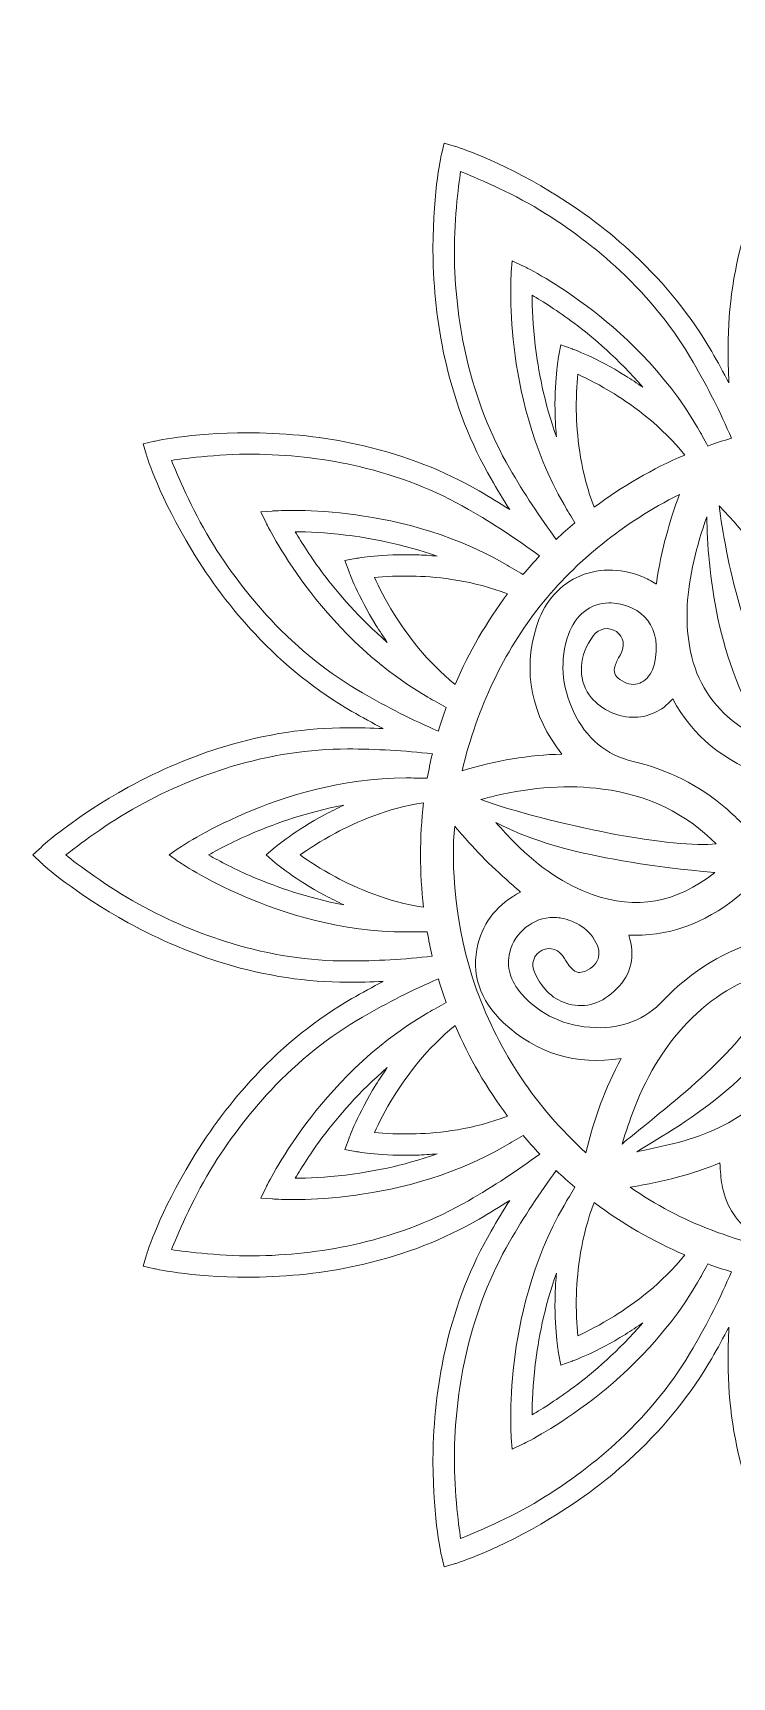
# Model space of a CAD drawing. Header units: millimetres. Extents: x -17 to 2094, y -143 to 314.
# Drawn here: x -16.9 to 100.5, y -52.3 to 224 of the extents above; entities that cross this region are included whole.
import ezdxf

# ---------------------------------------------------------------- set-up
doc = ezdxf.new("R2010")
doc.units = ezdxf.units.MM
doc.header["$MEASUREMENT"] = 0
doc.layers.add('Layer 2', color=7, linetype='Continuous')

msp = doc.modelspace()

# ---------------------------------------------------------------- linework, layer by layer
at = {"layer": 'Layer 2', "lineweight": 0}
for points, knots in [([(257.93, 87.19), (257.7, 87.4), (252.36, 92.29), (243.34, 97.23), (238.05, 100.13), (232.59, 102.44), (227.11, 104.1), (220.24, 106.18), (213.32, 107.23), (206.53, 107.23), (204.54, 107.23), (202.53, 107.19), (200.53, 107.09), (202.3, 108.01), (204.06, 108.98), (205.8, 109.98), (211.67, 113.37), (217.14, 117.74), (222.05, 122.98), (225.97, 127.16), (229.54, 131.89), (232.67, 137.05), (238.01, 145.84), (240.2, 152.74), (240.29, 153.04), (240.29, 153.04), (240.85, 154.91), (240.85, 154.91), (240.85, 154.91), (238.94, 155.36), (238.94, 155.36), (238.64, 155.43), (231.57, 156.99), (221.29, 156.76), (215.26, 156.63), (209.37, 155.9), (203.8, 154.6), (196.81, 152.96), (190.28, 150.41), (184.41, 147.02), (182.68, 146.02), (180.96, 144.98), (179.29, 143.91), (180.36, 145.58), (181.4, 147.3), (182.4, 149.03), (185.79, 154.9), (188.34, 161.42), (189.98, 168.42), (191.28, 173.99), (192.01, 179.88), (192.14, 185.91), (192.37, 196.18), (190.81, 203.26), (190.74, 203.57), (190.74, 203.57), (190.29, 205.47), (190.29, 205.47), (190.29, 205.47), (188.41, 204.91), (188.41, 204.91), (188.12, 204.81), (181.22, 202.63), (172.43, 197.29), (167.27, 194.16), (162.54, 190.59), (158.36, 186.67), (153.12, 181.76), (148.75, 176.29), (145.36, 170.42), (144.36, 168.68), (143.39, 166.92), (142.48, 165.15), (142.57, 167.15), (142.62, 169.16), (142.62, 171.15), (142.62, 177.93), (141.56, 184.86), (139.48, 191.73), (137.82, 197.21), (135.51, 202.67), (132.61, 207.96), (127.67, 216.98), (122.78, 222.32), (122.57, 222.55), (122.57, 222.55), (121.23, 223.97), (121.23, 223.97), (121.23, 223.97), (119.88, 222.55), (119.88, 222.55), (119.67, 222.32), (114.79, 216.98), (109.84, 207.96), (106.94, 202.67), (104.63, 197.21), (102.97, 191.73), (100.89, 184.86), (99.84, 177.93), (99.84, 171.15), (99.84, 169.16), (99.89, 167.15), (99.98, 165.15), (99.06, 166.92), (98.1, 168.68), (97.1, 170.42), (93.71, 176.29), (89.33, 181.76), (84.09, 186.67), (79.92, 190.59), (75.19, 194.16), (70.03, 197.29), (61.23, 202.63), (54.33, 204.81), (54.04, 204.91), (54.04, 204.91), (52.17, 205.47), (52.17, 205.47), (52.17, 205.47), (51.71, 203.56), (51.71, 203.56), (51.64, 203.26), (50.08, 196.19), (50.31, 185.91), (50.45, 179.88), (51.17, 173.99), (52.48, 168.42), (54.11, 161.43), (56.66, 154.9), (60.05, 149.03), (61.05, 147.3), (62.1, 145.58), (63.17, 143.9), (61.49, 144.98), (59.78, 146.02), (58.04, 147.02), (52.17, 150.41), (45.65, 152.96), (38.66, 154.6), (33.08, 155.9), (27.2, 156.63), (21.16, 156.76), (10.88, 156.99), (3.81, 155.43), (3.51, 155.36), (3.51, 155.36), (1.61, 154.91), (1.61, 154.91), (1.61, 154.91), (2.17, 153.03), (2.17, 153.03), (2.26, 152.74), (4.45, 145.82), (9.78, 137.05), (12.91, 131.89), (16.49, 127.16), (20.4, 122.98), (25.32, 117.74), (30.78, 113.37), (36.66, 109.98), (38.39, 108.98), (40.15, 108.01), (41.92, 107.09), (39.92, 107.19), (37.91, 107.23), (35.92, 107.23), (29.14, 107.23), (22.22, 106.18), (15.35, 104.1), (9.86, 102.44), (4.4, 100.13), (-0.89, 97.23), (-9.91, 92.29), (-15.25, 87.4), (-15.48, 87.19), (-15.48, 87.19), (-16.9, 85.85), (-16.9, 85.85), (-16.9, 85.85), (-15.47, 84.5), (-15.47, 84.5), (-15.25, 84.29), (-9.9, 79.4), (-0.89, 74.46), (4.4, 71.56), (9.87, 69.25), (15.35, 67.59), (22.22, 65.51), (29.14, 64.46), (35.92, 64.46), (37.91, 64.46), (39.92, 64.51), (41.92, 64.6), (40.15, 63.68), (38.39, 62.72), (36.66, 61.72), (30.78, 58.32), (25.32, 53.95), (20.4, 48.71), (16.49, 44.54), (12.91, 39.8), (9.78, 34.65), (4.45, 25.87), (2.26, 18.95), (2.17, 18.65), (2.17, 18.65), (1.61, 16.78), (1.61, 16.78), (1.61, 16.78), (3.52, 16.33), (3.52, 16.33), (3.81, 16.26), (10.88, 14.7), (21.16, 14.93), (27.2, 15.06), (33.08, 15.79), (38.66, 17.1), (45.65, 18.73), (52.17, 21.28), (58.04, 24.67), (59.78, 25.67), (61.49, 26.72), (63.17, 27.79), (62.1, 26.11), (61.05, 24.4), (60.05, 22.66), (56.66, 16.79), (54.11, 10.27), (52.48, 3.28), (51.17, -2.3), (50.45, -8.18), (50.31, -14.22), (50.08, -24.5), (51.64, -31.57), (51.71, -31.87), (51.71, -31.87), (52.17, -33.77), (52.17, -33.77), (52.17, -33.77), (54.04, -33.21), (54.04, -33.21), (54.33, -33.12), (61.23, -30.94), (70.03, -25.6), (75.19, -22.47), (79.92, -18.89), (84.09, -14.98), (89.33, -10.07), (93.71, -4.6), (97.1, 1.27), (98.1, 3.01), (99.06, 4.77), (99.98, 6.54), (99.89, 4.54), (99.84, 2.53), (99.84, 0.54), (99.84, -6.24), (100.89, -13.16), (102.97, -20.04), (104.63, -25.52), (106.94, -30.98), (109.84, -36.27), (114.79, -45.29), (119.67, -50.63), (119.89, -50.86), (119.89, -50.86), (121.23, -52.28), (121.23, -52.28), (121.23, -52.28), (122.57, -50.85), (122.57, -50.85), (122.78, -50.63), (127.67, -45.29), (132.61, -36.27), (135.51, -30.98), (137.82, -25.52), (139.48, -20.04), (141.56, -13.16), (142.62, -6.24), (142.62, 0.54), (142.62, 2.53), (142.57, 4.54), (142.48, 6.54), (143.39, 4.77), (144.36, 3.01), (145.36, 1.27), (148.75, -4.6), (153.12, -10.07), (158.36, -14.98), (162.54, -18.89), (167.27, -22.47), (172.43, -25.6), (181.22, -30.94), (188.12, -33.12), (188.42, -33.21), (188.42, -33.21), (190.29, -33.77), (190.29, -33.77), (190.29, -33.77), (190.74, -31.86), (190.74, -31.86), (190.81, -31.57), (192.37, -24.48), (192.14, -14.22), (192.01, -8.18), (191.28, -2.3), (189.98, 3.28), (188.34, 10.27), (185.79, 16.79), (182.4, 22.66), (181.4, 24.4), (180.36, 26.11), (179.29, 27.79), (180.96, 26.72), (182.68, 25.67), (184.41, 24.67), (190.28, 21.28), (196.81, 18.73), (203.8, 17.1), (209.37, 15.79), (215.26, 15.06), (221.29, 14.93), (231.57, 14.7), (238.64, 16.26), (238.95, 16.33), (238.95, 16.33), (240.85, 16.78), (240.85, 16.78), (240.85, 16.78), (240.29, 18.66), (240.29, 18.66), (240.2, 18.95), (238.02, 25.85), (232.67, 34.65), (229.54, 39.8), (225.97, 44.54), (222.05, 48.71), (217.14, 53.95), (211.67, 58.32), (205.8, 61.72), (204.06, 62.72), (202.3, 63.68), (200.53, 64.6), (202.53, 64.51), (204.54, 64.46), (206.53, 64.46), (213.32, 64.46), (220.24, 65.51), (227.11, 67.59), (232.59, 69.25), (238.05, 71.56), (243.34, 74.46), (252.36, 79.4), (257.7, 84.29), (257.93, 84.51), (257.93, 84.51), (259.35, 85.85), (259.35, 85.85), (259.35, 85.85), (257.93, 87.19), (257.93, 87.19)], [0, 0, 0, 0, 1, 1, 1, 2, 2, 2, 3, 3, 3, 4, 4, 4, 5, 5, 5, 6, 6, 6, 7, 7, 7, 8, 8, 8, 9, 9, 9, 10, 10, 10, 11, 11, 11, 12, 12, 12, 13, 13, 13, 14, 14, 14, 15, 15, 15, 16, 16, 16, 17, 17, 17, 18, 18, 18, 19, 19, 19, 20, 20, 20, 21, 21, 21, 22, 22, 22, 23, 23, 23, 24, 24, 24, 25, 25, 25, 26, 26, 26, 27, 27, 27, 28, 28, 28, 29, 29, 29, 30, 30, 30, 31, 31, 31, 32, 32, 32, 33, 33, 33, 34, 34, 34, 35, 35, 35, 36, 36, 36, 37, 37, 37, 38, 38, 38, 39, 39, 39, 40, 40, 40, 41, 41, 41, 42, 42, 42, 43, 43, 43, 44, 44, 44, 45, 45, 45, 46, 46, 46, 47, 47, 47, 48, 48, 48, 49, 49, 49, 50, 50, 50, 51, 51, 51, 52, 52, 52, 53, 53, 53, 54, 54, 54, 55, 55, 55, 56, 56, 56, 57, 57, 57, 58, 58, 58, 59, 59, 59, 60, 60, 60, 61, 61, 61, 62, 62, 62, 63, 63, 63, 64, 64, 64, 65, 65, 65, 66, 66, 66, 67, 67, 67, 68, 68, 68, 69, 69, 69, 70, 70, 70, 71, 71, 71, 72, 72, 72, 73, 73, 73, 74, 74, 74, 75, 75, 75, 76, 76, 76, 77, 77, 77, 78, 78, 78, 79, 79, 79, 80, 80, 80, 81, 81, 81, 82, 82, 82, 83, 83, 83, 84, 84, 84, 85, 85, 85, 86, 86, 86, 87, 87, 87, 88, 88, 88, 89, 89, 89, 90, 90, 90, 91, 91, 91, 92, 92, 92, 93, 93, 93, 94, 94, 94, 95, 95, 95, 96, 96, 96, 97, 97, 97, 98, 98, 98, 99, 99, 99, 100, 100, 100, 101, 101, 101, 102, 102, 102, 103, 103, 103, 104, 104, 104, 105, 105, 105, 106, 106, 106, 107, 107, 107, 108, 108, 108, 109, 109, 109, 110, 110, 110, 111, 111, 111, 112, 112, 112, 113, 113, 113, 114, 114, 114, 115, 115, 115, 116, 116, 116, 117, 117, 117, 118, 118, 118, 119, 119, 119, 120, 120, 120, 120]), ([(96.43, 154.56), (95.85, 155.64), (95.28, 156.67), (94.71, 157.65), (89.25, 167.12), (81.56, 174), (76.07, 178.11), (70.12, 182.57), (65.51, 184.77), (65.31, 184.86), (65.31, 184.86), (63.59, 185.67), (63.59, 185.67), (63.59, 185.67), (63.44, 183.78), (63.44, 183.78), (63.42, 183.56), (63.02, 178.47), (63.9, 171.09), (64.72, 164.28), (66.84, 154.18), (72.3, 144.71), (72.87, 143.73), (73.48, 142.71), (74.11, 141.68), (73.05, 140.78), (72, 139.84), (70.99, 138.88), (68.21, 142.61), (65.58, 146.62), (63.15, 150.82), (59.94, 156.38), (57.53, 162.56), (55.97, 169.19), (54.72, 174.52), (54.02, 180.15), (53.89, 185.93), (53.75, 191.89), (54.58, 198.33), (54.92, 200.69), (57.13, 199.81), (63.12, 197.31), (68.22, 194.2), (73.16, 191.2), (77.68, 187.78), (81.67, 184.03), (86.64, 179.37), (90.79, 174.19), (94, 168.63), (96.42, 164.43), (98.58, 160.14), (100.42, 155.87), (99.09, 155.48), (97.75, 155.04), (96.43, 154.56)], [0, 0, 0, 0, 1, 1, 1, 2, 2, 2, 3, 3, 3, 4, 4, 4, 5, 5, 5, 6, 6, 6, 7, 7, 7, 8, 8, 8, 9, 9, 9, 10, 10, 10, 11, 11, 11, 12, 12, 12, 13, 13, 13, 14, 14, 14, 15, 15, 15, 16, 16, 16, 17, 17, 17, 18, 18, 18, 18]), ([(70.8, 159.57), (70.84, 158.4), (70.91, 157.24), (71.02, 156.09), (68.94, 161.94), (67.94, 167.46), (67.46, 171.46), (67.05, 174.87), (66.93, 177.79), (66.92, 179.91), (68.75, 178.84), (71.22, 177.27), (73.97, 175.21), (77.19, 172.8), (81.47, 169.18), (85.5, 164.45), (84.56, 165.12), (83.59, 165.76), (82.6, 166.38), (77.67, 169.43), (73.81, 170.83), (73.65, 170.88), (73.65, 170.88), (71.74, 171.57), (71.74, 171.57), (71.74, 171.57), (71.37, 169.57), (71.37, 169.57), (71.34, 169.4), (70.62, 165.34), (70.8, 159.57)], [0, 0, 0, 0, 1, 1, 1, 2, 2, 2, 3, 3, 3, 4, 4, 4, 5, 5, 5, 6, 6, 6, 7, 7, 7, 8, 8, 8, 9, 9, 9, 10, 10, 10, 10]), ([(74.6, 166.61), (76.19, 165.89), (78.34, 164.81), (80.76, 163.31), (84.07, 161.25), (88.74, 157.83), (92.57, 153.05), (87.17, 150.75), (82.06, 147.8), (77.36, 144.26), (75.13, 149.97), (74.51, 155.72), (74.38, 159.63), (74.29, 162.54), (74.44, 165.01), (74.6, 166.61)], [0, 0, 0, 0, 1, 1, 1, 2, 2, 2, 3, 3, 3, 4, 4, 4, 5, 5, 5, 5]), ([(65.4, 132.96), (64.36, 133.6), (63.34, 134.21), (62.36, 134.77), (52.9, 140.24), (42.8, 142.36), (35.99, 143.17), (28.63, 144.05), (23.51, 143.65), (23.3, 143.64), (23.3, 143.64), (21.4, 143.48), (21.4, 143.48), (21.4, 143.48), (22.22, 141.76), (22.22, 141.76), (22.31, 141.57), (24.51, 136.95), (28.96, 131), (33.07, 125.52), (39.96, 117.83), (49.42, 112.36), (50.4, 111.8), (51.43, 111.22), (52.5, 110.64), (52.03, 109.33), (51.59, 107.99), (51.2, 106.65), (46.93, 108.49), (42.64, 110.65), (38.45, 113.08), (32.89, 116.29), (27.71, 120.43), (23.04, 125.4), (19.3, 129.39), (15.87, 133.92), (12.87, 138.85), (9.77, 143.96), (7.27, 149.94), (6.38, 152.15), (8.73, 152.49), (15.17, 153.32), (21.15, 153.18), (26.92, 153.05), (32.55, 152.35), (37.88, 151.1), (44.51, 149.55), (50.7, 147.13), (56.25, 143.92), (60.45, 141.5), (64.47, 138.86), (68.2, 136.09), (67.23, 135.07), (66.3, 134.03), (65.4, 132.96)], [0, 0, 0, 0, 1, 1, 1, 2, 2, 2, 3, 3, 3, 4, 4, 4, 5, 5, 5, 6, 6, 6, 7, 7, 7, 8, 8, 8, 9, 9, 9, 10, 10, 10, 11, 11, 11, 12, 12, 12, 13, 13, 13, 14, 14, 14, 15, 15, 15, 16, 16, 16, 17, 17, 17, 18, 18, 18, 18]), ([(91.66, 146.44), (90.15, 142.2), (88.54, 136.96), (87.8, 131.38), (87.77, 131.39), (87.74, 131.41), (87.71, 131.43), (86.96, 131.86), (86.18, 132.32), (85.35, 132.64), (81.59, 134.13), (77.72, 134.08), (74.44, 132.49), (71.2, 130.93), (68.8, 127.99), (67.65, 124.22), (65.34, 116.56), (66.78, 109.35), (71.94, 102.79), (66.43, 102.66), (60.91, 101.75), (55.16, 100), (57.75, 110.65), (62.17, 119.97), (68.3, 127.7), (74.31, 135.27), (82.16, 141.57), (91.66, 146.44)], [0, 0, 0, 0, 1, 1, 1, 2, 2, 2, 3, 3, 3, 4, 4, 4, 5, 5, 5, 6, 6, 6, 7, 7, 7, 8, 8, 8, 9, 9, 9, 9]), ([(109.04, 129.41), (111.84, 123.28), (112.82, 117.44), (112.03, 111.56), (111.86, 110.26), (111.57, 108.94), (111.29, 107.66), (111.26, 107.48), (111.22, 107.3), (111.18, 107.12), (102.3, 120.01), (99.53, 136.01), (98.32, 144.51), (103.06, 139.74), (106.58, 134.79), (109.04, 129.41), (109.04, 129.41), (109.04, 129.41), (109.04, 129.41)], [0, 0, 0, 0, 1, 1, 1, 2, 2, 2, 3, 3, 3, 4, 4, 4, 5, 5, 5, 6, 6, 6, 6]), ([(100.54, 108.44), (96.63, 111.59), (94.21, 115.81), (93.35, 120.99), (92.63, 125.31), (92.87, 129.97), (94.09, 135.24), (94.66, 137.72), (95.38, 140.18), (96.27, 142.68), (96.45, 133.81), (97.66, 118.55), (106.46, 104.98), (104.24, 105.89), (102.29, 107.03), (100.54, 108.44)], [0, 0, 0, 0, 1, 1, 1, 2, 2, 2, 3, 3, 3, 4, 4, 4, 5, 5, 5, 5]), ([(37.51, 135.7), (37.51, 135.7), (35.51, 135.34), (35.51, 135.34), (35.51, 135.34), (36.19, 133.42), (36.19, 133.42), (36.19, 133.42), (36.19, 133.42), (36.19, 133.42), (36.25, 133.26), (37.65, 129.39), (40.7, 124.48), (41.31, 123.48), (41.95, 122.52), (42.62, 121.57), (37.9, 125.61), (34.27, 129.89), (31.86, 133.11), (29.8, 135.85), (28.24, 138.32), (27.16, 140.16), (29.29, 140.14), (32.21, 140.02), (35.62, 139.61), (39.61, 139.13), (45.13, 138.13), (50.98, 136.06), (49.83, 136.17), (48.67, 136.24), (47.51, 136.27), (41.73, 136.46), (37.68, 135.73), (37.51, 135.7)], [0, 0, 0, 0, 1, 1, 1, 2, 2, 2, 3, 3, 3, 4, 4, 4, 5, 5, 5, 6, 6, 6, 7, 7, 7, 8, 8, 8, 9, 9, 9, 10, 10, 10, 11, 11, 11, 11]), ([(40.46, 132.47), (42.06, 132.63), (44.54, 132.79), (47.45, 132.69), (51.35, 132.57), (57.1, 131.94), (62.81, 129.72), (59.27, 125.01), (56.32, 119.9), (54.02, 114.51), (49.24, 118.34), (45.82, 123), (43.77, 126.32), (43.77, 126.32), (43.77, 126.32), (43.77, 126.32), (42.27, 128.73), (41.18, 130.89), (40.46, 132.47)], [0, 0, 0, 0, 1, 1, 1, 2, 2, 2, 3, 3, 3, 4, 4, 4, 5, 5, 5, 6, 6, 6, 6]), ([(87.47, 117.98), (87.37, 117.55), (87.19, 117.09), (86.96, 116.64), (86.39, 115.53), (85.59, 114.83), (84.65, 114.6), (83.71, 114.37), (82.67, 114.63), (81.66, 115.34), (80.77, 115.98), (80.54, 116.64), (80.87, 117.64), (81.05, 118.2), (81.34, 118.8), (81.75, 119.48), (82.61, 120.92), (82.33, 122.52), (81.08, 123.37), (79.79, 124.25), (78.2, 123.96), (77.2, 122.65), (74.8, 119.52), (74.53, 115.44), (76.54, 112.73), (78.2, 110.49), (80.95, 109.06), (83.73, 108.98), (86.34, 108.91), (88.74, 110.01), (90.54, 112.06), (93.87, 105.83), (99.13, 101.54), (106.57, 99), (104.51, 96.68), (103.08, 94.08), (102.23, 91.11), (102.15, 91.19), (102.06, 91.28), (101.97, 91.36), (101.11, 92.2), (100.29, 93), (99.41, 93.76), (94.98, 97.55), (89.77, 100.17), (83.93, 101.56), (79.36, 102.65), (75.98, 105.47), (73.89, 109.94), (71.85, 114.28), (71.57, 118.63), (73.03, 122.88), (74.17, 126.19), (76.76, 128.2), (79.84, 128.2), (79.96, 128.2), (80.08, 128.19), (80.2, 128.19), (82.83, 128.06), (85.01, 127.01), (86.34, 125.25), (87.74, 123.39), (88.14, 120.81), (87.47, 117.98)], [0, 0, 0, 0, 1, 1, 1, 2, 2, 2, 3, 3, 3, 4, 4, 4, 5, 5, 5, 6, 6, 6, 7, 7, 7, 8, 8, 8, 9, 9, 9, 10, 10, 10, 11, 11, 11, 12, 12, 12, 13, 13, 13, 14, 14, 14, 15, 15, 15, 16, 16, 16, 17, 17, 17, 18, 18, 18, 19, 19, 19, 20, 20, 20, 21, 21, 21, 21]), ([(49.33, 98.73), (48.11, 98.77), (46.92, 98.79), (45.78, 98.79), (34.86, 98.79), (25.05, 95.57), (18.75, 92.87), (11.92, 89.95), (7.7, 87.05), (7.52, 86.93), (7.52, 86.93), (5.96, 85.85), (5.96, 85.85), (5.96, 85.85), (7.52, 84.76), (7.52, 84.76), (7.7, 84.64), (11.92, 81.74), (18.75, 78.82), (25.05, 76.12), (34.86, 72.91), (45.78, 72.91), (46.92, 72.91), (48.1, 72.93), (49.32, 72.96), (49.56, 71.59), (49.85, 70.21), (50.17, 68.85), (45.54, 68.31), (40.75, 68.04), (35.92, 68.04), (29.5, 68.04), (22.94, 69.04), (16.42, 71.01), (11.18, 72.59), (5.95, 74.8), (0.89, 77.57), (-4.34, 80.43), (-9.5, 84.37), (-11.38, 85.85), (-9.52, 87.31), (-4.36, 91.25), (0.89, 94.12), (5.96, 96.9), (11.18, 99.1), (16.42, 100.69), (22.94, 102.66), (29.5, 103.66), (35.92, 103.66), (40.76, 103.66), (45.55, 103.38), (50.18, 102.84), (49.86, 101.48), (49.57, 100.1), (49.33, 98.73)], [0, 0, 0, 0, 1, 1, 1, 2, 2, 2, 3, 3, 3, 4, 4, 4, 5, 5, 5, 6, 6, 6, 7, 7, 7, 8, 8, 8, 9, 9, 9, 10, 10, 10, 11, 11, 11, 12, 12, 12, 13, 13, 13, 14, 14, 14, 15, 15, 15, 16, 16, 16, 17, 17, 17, 18, 18, 18, 18]), ([(97.82, 87.7), (94.46, 87.33), (88.04, 87.96), (80.09, 89.48), (72.17, 90.99), (64.01, 93.13), (58.32, 95.16), (59.12, 95.38), (59.89, 95.59), (60.67, 95.77), (67.15, 97.3), (73.07, 97.68), (78.78, 96.93), (86.4, 95.94), (92.8, 92.83), (97.82, 87.7)], [0, 0, 0, 0, 1, 1, 1, 2, 2, 2, 3, 3, 3, 4, 4, 4, 5, 5, 5, 5]), ([(32.17, 92.66), (27.08, 89.92), (23.93, 87.27), (23.8, 87.16), (23.8, 87.16), (22.25, 85.85), (22.25, 85.85), (22.25, 85.85), (23.8, 84.53), (23.8, 84.53), (23.8, 84.53), (23.8, 84.53), (23.8, 84.53), (23.93, 84.42), (27.07, 81.77), (32.17, 79.04), (33.2, 78.48), (34.24, 77.97), (35.29, 77.48), (29.18, 78.62), (23.9, 80.51), (20.2, 82.09), (17.05, 83.44), (14.46, 84.8), (12.61, 85.85), (14.46, 86.9), (17.05, 88.25), (20.2, 89.6), (23.9, 91.18), (29.18, 93.08), (35.29, 94.21), (34.24, 93.73), (33.2, 93.21), (32.17, 92.66)], [0, 0, 0, 0, 1, 1, 1, 2, 2, 2, 3, 3, 3, 4, 4, 4, 5, 5, 5, 6, 6, 6, 7, 7, 7, 8, 8, 8, 9, 9, 9, 10, 10, 10, 11, 11, 11, 11]), ([(48.71, 77.06), (42.65, 77.99), (37.35, 80.32), (33.91, 82.16), (31.4, 83.5), (29.39, 84.83), (27.97, 85.85), (29.39, 86.86), (31.4, 88.19), (33.91, 89.53), (37.35, 91.37), (42.65, 93.71), (48.72, 94.63), (48.37, 91.73), (48.2, 88.78), (48.2, 85.85), (48.19, 82.92), (48.37, 79.97), (48.71, 77.06)], [0, 0, 0, 0, 1, 1, 1, 2, 2, 2, 3, 3, 3, 4, 4, 4, 5, 5, 5, 6, 6, 6, 6]), ([(97.62, 82.89), (91.14, 77.77), (84.38, 76.58), (77, 79.23), (72.47, 80.86), (68.25, 83.67), (64.1, 87.83), (62.99, 88.94), (61.91, 90.12), (60.86, 91.3), (66.53, 88.33), (76.07, 84.88), (97.62, 82.89)], [0, 0, 0, 0, 1, 1, 1, 2, 2, 2, 3, 3, 3, 4, 4, 4, 4]), ([(53.93, 90.67), (54.18, 90.38), (54.43, 90.1), (54.68, 89.81), (56.08, 88.23), (57.52, 86.59), (59.05, 85.06), (60.56, 83.55), (62.18, 82.11), (63.75, 80.73), (64.16, 80.36), (64.58, 79.99), (65, 79.62), (61.2, 77.65), (58.79, 74.71), (57.84, 70.86), (56.63, 65.99), (58.12, 61.42), (62.15, 57.66), (67.68, 52.49), (74.32, 50.47), (81.9, 51.65), (79.24, 46.73), (77.29, 41.53), (75.96, 35.83), (67.51, 43.56), (61.5, 52.54), (57.62, 63.22), (53.83, 73.67), (53.32, 84.71), (53.93, 90.67)], [0, 0, 0, 0, 1, 1, 1, 2, 2, 2, 3, 3, 3, 4, 4, 4, 5, 5, 5, 6, 6, 6, 7, 7, 7, 8, 8, 8, 9, 9, 9, 10, 10, 10, 10]), ([(65.19, 62.49), (63.23, 64.72), (62.57, 67.01), (63.17, 69.5), (63.99, 72.9), (67.2, 75.37), (70.5, 75.37), (70.88, 75.37), (71.27, 75.34), (71.65, 75.27), (73.6, 74.92), (76.24, 73.9), (77.71, 71.05), (78.26, 69.99), (78.31, 68.95), (77.86, 68.06), (77.35, 67.05), (76.24, 66.29), (74.97, 66.1), (74.68, 66.05), (74.13, 66.27), (73.81, 66.55), (73.2, 67.1), (72.72, 67.86), (72.37, 68.46), (71.51, 69.96), (70, 70.51), (68.61, 69.83), (67.19, 69.14), (66.67, 67.55), (67.37, 66.06), (68.75, 63.17), (70.61, 61.45), (73.08, 60.8), (75.98, 60.04), (78.71, 60.91), (81.17, 63.39), (83.61, 65.84), (84.29, 68.86), (83.18, 72.38), (83.51, 72.37), (83.83, 72.36), (84.15, 72.36), (90.82, 72.36), (96.85, 74.78), (102.5, 79.73), (103.47, 76.8), (105.03, 74.26), (107.22, 72.02), (106.8, 71.91), (106.39, 71.81), (105.99, 71.7), (99.45, 69.9), (93.73, 66.45), (88.98, 61.43), (85.92, 58.2), (82.07, 56.66), (77.54, 56.84), (72.46, 57.05), (68.3, 58.95), (65.19, 62.49)], [0, 0, 0, 0, 1, 1, 1, 2, 2, 2, 3, 3, 3, 4, 4, 4, 5, 5, 5, 6, 6, 6, 7, 7, 7, 8, 8, 8, 9, 9, 9, 10, 10, 10, 11, 11, 11, 12, 12, 12, 13, 13, 13, 14, 14, 14, 15, 15, 15, 16, 16, 16, 17, 17, 17, 18, 18, 18, 19, 19, 19, 20, 20, 20, 20]), ([(84.05, 43.2), (86.46, 49.38), (89.65, 54.39), (93.81, 58.5), (97.88, 62.51), (102.7, 65.22), (108.15, 66.57), (106.15, 56.84), (94.47, 47.39), (85.86, 40.42), (84.46, 39.29), (83.18, 38.25), (82.04, 37.29), (82.69, 39.34), (83.31, 41.28), (84.05, 43.2)], [0, 0, 0, 0, 1, 1, 1, 2, 2, 2, 3, 3, 3, 4, 4, 4, 5, 5, 5, 5]), ([(51.19, 65.04), (51.59, 63.7), (52.03, 62.37), (52.5, 61.05), (51.43, 60.47), (50.4, 59.89), (49.42, 59.33), (39.96, 53.86), (33.07, 46.18), (28.96, 40.69), (24.52, 34.75), (22.31, 30.13), (22.22, 29.93), (22.22, 29.93), (21.4, 28.21), (21.4, 28.21), (21.4, 28.21), (23.3, 28.06), (23.3, 28.06), (23.51, 28.04), (28.63, 27.64), (35.99, 28.52), (42.8, 29.34), (52.9, 31.45), (62.36, 36.92), (63.35, 37.49), (64.37, 38.1), (65.41, 38.74), (66.31, 37.68), (67.25, 36.63), (68.21, 35.61), (64.48, 32.83), (60.46, 30.2), (56.25, 27.77), (50.7, 24.56), (44.51, 22.15), (37.88, 20.59), (32.55, 19.34), (26.92, 18.64), (21.15, 18.51), (15.18, 18.37), (8.75, 19.2), (6.38, 19.54), (7.26, 21.74), (9.76, 27.73), (12.87, 32.84), (15.87, 37.78), (19.3, 42.3), (23.04, 46.29), (27.71, 51.26), (32.89, 55.41), (38.45, 58.62), (42.64, 61.04), (46.92, 63.2), (51.19, 65.04)], [0, 0, 0, 0, 1, 1, 1, 2, 2, 2, 3, 3, 3, 4, 4, 4, 5, 5, 5, 6, 6, 6, 7, 7, 7, 8, 8, 8, 9, 9, 9, 10, 10, 10, 11, 11, 11, 12, 12, 12, 13, 13, 13, 14, 14, 14, 15, 15, 15, 16, 16, 16, 17, 17, 17, 18, 18, 18, 18]), ([(112.14, 62.69), (112.21, 62.11), (112.26, 61.53), (112.27, 60.95), (112.48, 54.18), (109.98, 48.56), (104.86, 44.26), (101.36, 41.32), (97.18, 39.16), (92.44, 37.83), (89.88, 37.11), (87.21, 36.55), (84.63, 36.01), (84.59, 36), (84.54, 35.99), (84.5, 35.98), (92.83, 40.94), (107.34, 49.74), (112.14, 62.69)], [0, 0, 0, 0, 1, 1, 1, 2, 2, 2, 3, 3, 3, 4, 4, 4, 5, 5, 5, 6, 6, 6, 6]), ([(47.45, 39), (44.61, 38.91), (42.2, 39.05), (40.46, 39.22), (41.18, 40.81), (42.27, 42.96), (43.77, 45.38), (45.82, 48.69), (49.24, 53.36), (54.02, 57.19), (56.33, 51.79), (59.28, 46.69), (62.82, 41.98), (57.11, 39.75), (51.35, 39.12), (47.45, 39)], [0, 0, 0, 0, 1, 1, 1, 2, 2, 2, 3, 3, 3, 4, 4, 4, 5, 5, 5, 5]), ([(40.7, 47.22), (37.65, 42.3), (36.25, 38.43), (36.19, 38.27), (36.19, 38.27), (35.51, 36.36), (35.51, 36.36), (35.51, 36.36), (37.51, 35.99), (37.51, 35.99), (37.68, 35.96), (41.72, 35.24), (47.51, 35.42), (48.67, 35.46), (49.83, 35.53), (50.98, 35.63), (45.13, 33.56), (39.61, 32.56), (35.62, 32.08), (32.21, 31.67), (29.29, 31.55), (27.16, 31.54), (28.24, 33.37), (29.8, 35.84), (31.86, 38.59), (34.27, 41.81), (37.9, 46.09), (42.62, 50.12), (41.95, 49.18), (41.31, 48.21), (40.7, 47.22)], [0, 0, 0, 0, 1, 1, 1, 2, 2, 2, 3, 3, 3, 4, 4, 4, 5, 5, 5, 6, 6, 6, 7, 7, 7, 8, 8, 8, 9, 9, 9, 10, 10, 10, 10]), ([(98.47, 34.11), (98.49, 33.91), (98.5, 33.72), (98.51, 33.52), (98.58, 32.35), (98.66, 31.13), (98.91, 29.95), (99.61, 26.75), (101.41, 24), (103.97, 22.2), (106.53, 20.4), (109.75, 19.62), (113.05, 19.99), (118.58, 20.62), (123.24, 23.24), (127.31, 28), (129, 29.98), (130.31, 32.22), (131.19, 34.66), (134.11, 29.92), (137.62, 25.65), (141.88, 21.65), (132.95, 18.59), (122.59, 17.63), (112.55, 18.93), (101.89, 20.31), (91.86, 24.14), (83.41, 30.03), (89.27, 31), (94.12, 32.32), (98.47, 34.11)], [0, 0, 0, 0, 1, 1, 1, 2, 2, 2, 3, 3, 3, 4, 4, 4, 5, 5, 5, 6, 6, 6, 7, 7, 7, 8, 8, 8, 9, 9, 9, 10, 10, 10, 10]), ([(70.99, 32.83), (72.01, 31.87), (73.06, 30.93), (74.12, 30.03), (73.48, 28.99), (72.87, 27.96), (72.3, 26.98), (66.84, 17.51), (64.72, 7.41), (63.9, 0.61), (63.02, -6.77), (63.42, -11.87), (63.44, -12.08), (63.44, -12.08), (63.59, -13.98), (63.59, -13.98), (63.59, -13.98), (65.31, -13.16), (65.31, -13.16), (65.51, -13.07), (70.12, -10.87), (76.07, -6.42), (81.56, -2.31), (89.25, 4.58), (94.71, 14.04), (95.28, 15.02), (95.85, 16.06), (96.43, 17.13), (97.75, 16.65), (99.08, 16.22), (100.42, 15.82), (98.58, 11.55), (96.42, 7.26), (94, 3.06), (90.79, -2.49), (86.64, -7.68), (81.67, -12.34), (77.69, -16.09), (73.16, -19.51), (68.22, -22.51), (63.13, -25.61), (57.13, -28.12), (54.92, -29), (54.58, -26.65), (53.75, -20.2), (53.89, -14.23), (54.02, -8.46), (54.72, -2.83), (55.97, 2.5), (57.53, 9.13), (59.94, 15.32), (63.15, 20.87), (65.58, 25.08), (68.22, 29.1), (70.99, 32.83)], [0, 0, 0, 0, 1, 1, 1, 2, 2, 2, 3, 3, 3, 4, 4, 4, 5, 5, 5, 6, 6, 6, 7, 7, 7, 8, 8, 8, 9, 9, 9, 10, 10, 10, 11, 11, 11, 12, 12, 12, 13, 13, 13, 14, 14, 14, 15, 15, 15, 16, 16, 16, 17, 17, 17, 18, 18, 18, 18]), ([(80.76, 8.39), (78.34, 6.89), (76.19, 5.8), (74.6, 5.08), (74.43, 6.82), (74.29, 9.23), (74.38, 12.07), (74.51, 15.97), (75.13, 21.73), (77.36, 27.45), (82.07, 23.91), (87.18, 20.95), (92.57, 18.65), (88.74, 13.86), (84.07, 10.45), (80.76, 8.39)], [0, 0, 0, 0, 1, 1, 1, 2, 2, 2, 3, 3, 3, 4, 4, 4, 5, 5, 5, 5]), ([(73.97, -3.52), (71.22, -5.58), (68.75, -7.15), (66.92, -8.22), (66.93, -6.1), (67.05, -3.17), (67.46, 0.23), (67.94, 4.23), (68.94, 9.75), (71.02, 15.6), (70.91, 14.45), (70.84, 13.29), (70.8, 12.13), (70.62, 6.35), (71.34, 2.3), (71.37, 2.13), (71.37, 2.13), (71.74, 0.13), (71.74, 0.13), (71.74, 0.13), (73.65, 0.81), (73.65, 0.81), (73.81, 0.87), (77.67, 2.26), (82.6, 5.31), (83.59, 5.93), (84.56, 6.57), (85.5, 7.24), (81.47, 2.52), (77.19, -1.11), (73.97, -3.52)], [0, 0, 0, 0, 1, 1, 1, 2, 2, 2, 3, 3, 3, 4, 4, 4, 5, 5, 5, 6, 6, 6, 7, 7, 7, 8, 8, 8, 9, 9, 9, 10, 10, 10, 10])]:
    msp.add_open_spline(points, degree=3, knots=knots, dxfattribs=at)

doc.saveas('drawing.dxf')
